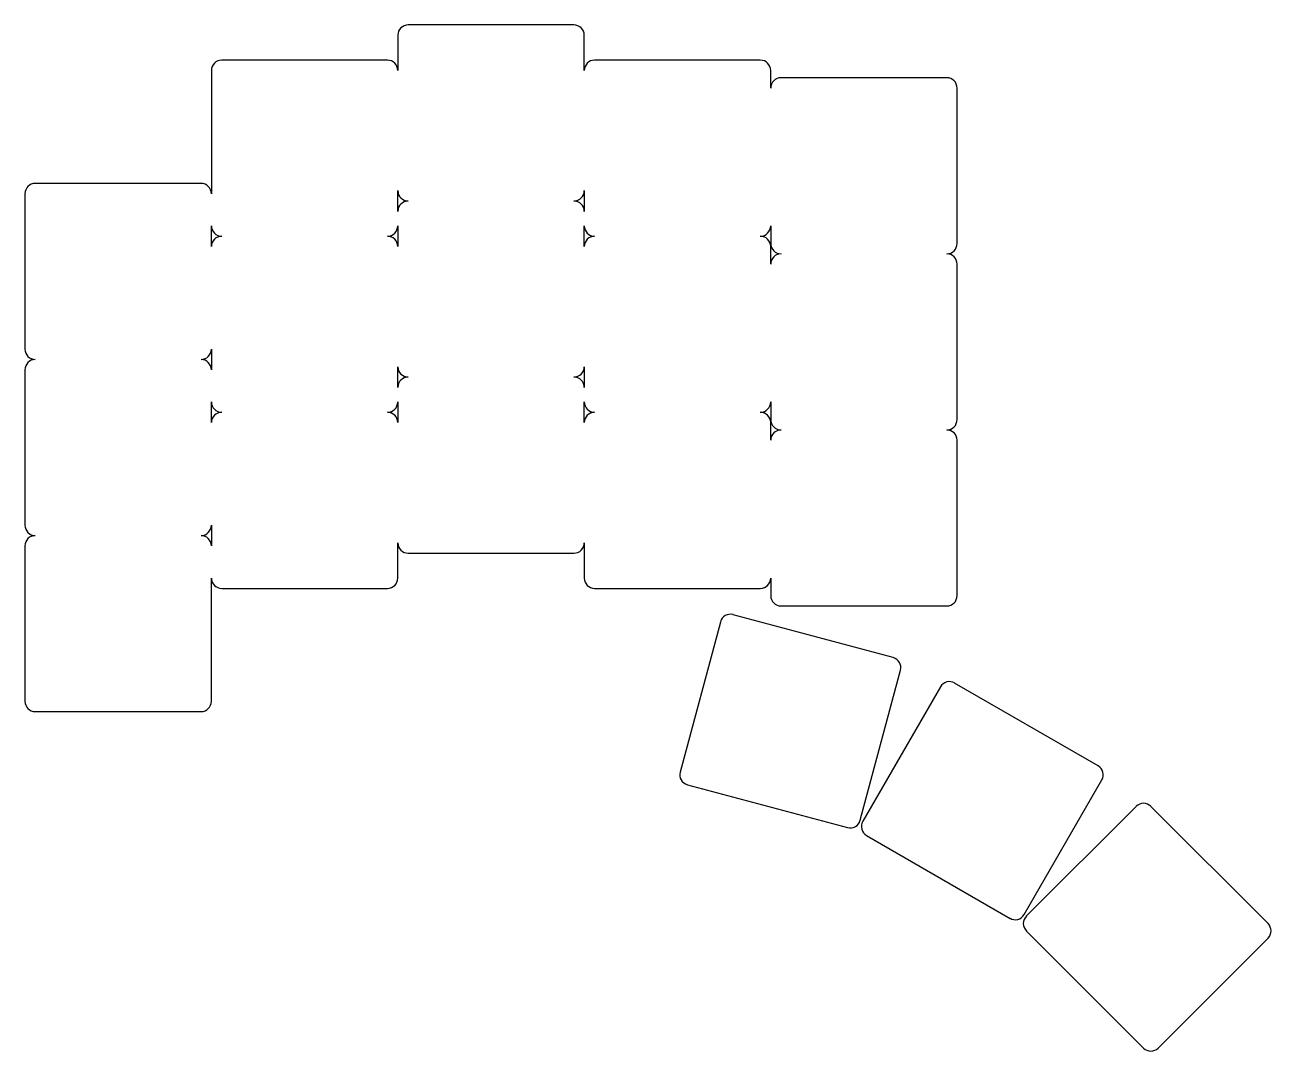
# Model space of a CAD drawing. Header units: millimetres. Extents: x 9 to 129, y -41 to 58.
import ezdxf

# ---------------------------------------------------------------- set-up
doc = ezdxf.new("R2010")
doc.units = ezdxf.units.MM

msp = doc.modelspace()

# ---------------------------------------------------------------- linework, layer by layer
for p, q in [((62, 57.8), (46, 57.8)), ((45, 56.8), (45, 53.4)), ((63, 53.4), (63, 56.8)), ((44, 54.4), (28, 54.4)), ((80, 54.4), (64, 54.4)), ((27, 53.4), (27, 41.5)), ((81, 51.7), (81, 53.4)), ((98, 52.7), (82, 52.7)), ((99, 36.7), (99, 51.7)), ((26, 42.5), (10, 42.5)), ((9, 41.5), (9, 26.5)), ((45, 39.8), (45, 41.8)), ((63, 41.8), (63, 39.8)), ((27, 36.4), (27, 38.4)), ((45, 38.4), (45, 36.4)), ((63, 36.4), (63, 38.4)), ((81, 38.4), (81, 36.7)), ((81, 34.7), (81, 36.4)), ((99, 19.7), (99, 34.7)), ((27, 26.5), (27, 24.5)), ((9, 24.5), (9, 9.5)), ((45, 22.8), (45, 24.8)), ((63, 24.8), (63, 22.8)), ((27, 19.4), (27, 21.4)), ((45, 21.4), (45, 19.4)), ((63, 19.4), (63, 21.4)), ((81, 21.4), (81, 19.7)), ((81, 17.7), (81, 19.4)), ((99, 2.7), (99, 17.7)), ((27, 9.5), (27, 7.5)), ((9, 7.5), (9, -7.5)), ((45, 4.4), (45, 7.8)), ((63, 7.8), (63, 4.4)), ((46, 6.8), (62, 6.8)), ((27, -7.5), (27, 4.4)), ((81, 4.4), (81, 2.7)), ((28, 3.4), (44, 3.4)), ((64, 3.4), (80, 3.4)), ((82, 1.7), (98, 1.7)), ((76.14, 0.15), (72.26, -14.33)), ((92.82, -3.28), (77.37, 0.86)), ((89.65, -18.99), (93.53, -4.5)), ((112.61, -13.74), (98.75, -5.74)), ((97.39, -6.1), (89.89, -19.09)), ((10, -8.5), (26, -8.5)), ((72.97, -15.56), (88.42, -19.7)), ((105.48, -28.09), (112.98, -15.1)), ((116.29, -17.65), (105.68, -28.25)), ((129.02, -28.96), (117.7, -17.65)), ((90.25, -20.46), (104.11, -28.46)), ((105.68, -29.67), (117, -40.98)), ((118.41, -40.98), (129.02, -30.37))]:
    msp.add_line(p, q)
for centre, start, end in [((46, 56.8), 90, 180), ((62, 56.8), 0, 90), ((28, 53.4), 90, 180), ((44, 53.4), 0, 90), ((64, 53.4), 90, 180), ((80, 53.4), 0, 90), ((82, 51.7), 90, 180), ((98, 51.7), 0, 90), ((10, 41.5), 90, 180), ((26, 41.5), 0, 90), ((46, 41.8), 180, 270), ((62, 41.8), 270, 360), ((46, 39.8), 90, 180), ((62, 39.8), 0, 90), ((28, 38.4), 180, 270), ((28, 36.4), 90, 180), ((44, 38.4), 270, 360), ((44, 36.4), 0, 90), ((64, 38.4), 180, 270), ((64, 36.4), 90, 180), ((80, 38.4), 270, 360), ((80, 36.4), 0, 90), ((82, 36.7), 180, 270), ((98, 36.7), 270, 360), ((82, 34.7), 90, 180), ((98, 34.7), 0, 90), ((10, 26.5), 180, 270), ((26, 26.5), 270, 360), ((10, 24.5), 90, 180), ((26, 24.5), 0, 90), ((46, 24.8), 180, 270), ((62, 24.8), 270, 360), ((46, 22.8), 90, 180), ((62, 22.8), 0, 90), ((28, 21.4), 180, 270), ((44, 21.4), 270, 360), ((64, 21.4), 180, 270), ((80, 21.4), 270, 360), ((28, 19.4), 90, 180), ((44, 19.4), 0, 90), ((64, 19.4), 90, 180), ((80, 19.4), 0, 90), ((82, 19.7), 180, 270), ((98, 19.7), 270, 360), ((82, 17.7), 90, 180), ((98, 17.7), 0, 90), ((10, 9.5), 180, 270), ((10, 7.5), 90, 180), ((26, 9.5), 270, 360), ((26, 7.5), 0, 90), ((46, 7.8), 180, 270), ((62, 7.8), 270, 360), ((28, 4.4), 180, 270), ((44, 4.4), 270, 360), ((64, 4.4), 180, 270), ((80, 4.4), 270, 360), ((82, 2.7), 180, 270), ((98, 2.7), 270, 360), ((77.11, -0.1), 75, 165), ((92.56, -4.25), 345, 75), ((98.25, -6.6), 60, 150), ((10, -7.5), 180, 270), ((26, -7.5), 270, 360), ((73.22, -14.59), 165, 255), ((112.11, -14.6), 330, 60), ((117, -18.35), 45, 135), ((88.68, -18.73), 255, 345), ((90.75, -19.59), 150, 240), ((104.61, -27.59), 240, 330), ((106.39, -28.96), 135, 225), ((128.31, -29.67), 315, 45), ((117.7, -40.27), 225, 315)]:
    msp.add_arc(centre, 1, start, end)

doc.saveas('drawing.dxf')
